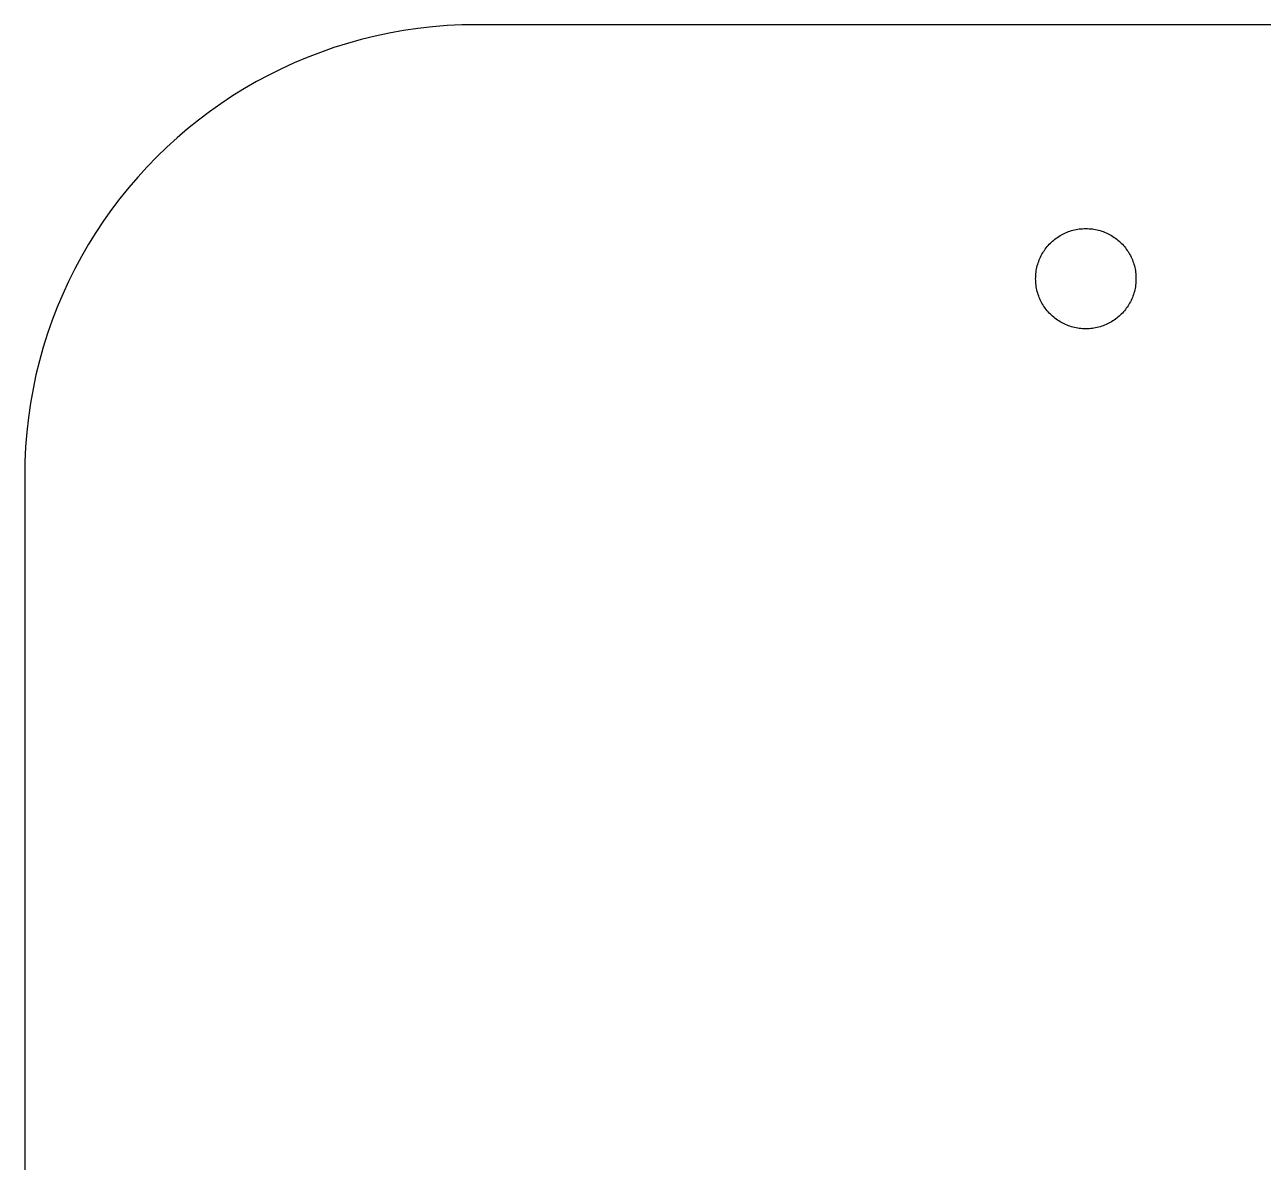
# Model space of a CAD drawing. Extents: x 0 to 212, y 0 to 125.
# Drawn here: x 0 to 24.68, y 102.32 to 125 of the extents above; entities that cross this region are included whole.
import ezdxf

# ---------------------------------------------------------------- set-up
doc = ezdxf.new("R2010")
doc.units = 0

msp = doc.modelspace()

# ---------------------------------------------------------------- linework, layer by layer
at = {"layer": 'Layer 1'}
for p, q in [((7.83351, 124.925), (7.54627, 124.884)), ((8.12361, 124.958), (7.83351, 124.925)), ((7.83351, 124.925), (7.83351, 124.925)), ((8.41641, 124.982), (8.12361, 124.958)), ((8.12361, 124.958), (8.12361, 124.958)), ((8.71175, 124.996), (8.41641, 124.982)), ((8.41641, 124.982), (8.41641, 124.982)), ((9.00951, 125), (8.71175, 124.996)), ((8.71175, 124.996), (8.71175, 124.996)), ((202.985, 125), (9.00951, 125)), ((9.00951, 125), (9.00951, 125)), ((6.70314, 124.705), (6.4288, 124.629)), ((6.98093, 124.773), (6.70314, 124.705)), ((6.70314, 124.705), (6.70314, 124.705)), ((7.26202, 124.833), (6.98093, 124.773)), ((6.98093, 124.773), (6.98093, 124.773)), ((7.54627, 124.884), (7.26202, 124.833)), ((7.26202, 124.833), (7.26202, 124.833)), ((7.54627, 124.884), (7.54627, 124.884)), ((5.89106, 124.45), (5.62797, 124.349)), ((6.15806, 124.544), (5.89106, 124.45)), ((5.89106, 124.45), (5.89106, 124.45)), ((6.4288, 124.629), (6.15806, 124.544)), ((6.15806, 124.544), (6.15806, 124.544)), ((6.4288, 124.629), (6.4288, 124.629)), ((5.36893, 124.24), (5.11409, 124.123)), ((5.62797, 124.349), (5.36893, 124.24)), ((5.36893, 124.24), (5.36893, 124.24)), ((5.62797, 124.349), (5.62797, 124.349)), ((4.86359, 123.998), (4.6176, 123.866)), ((5.11409, 124.123), (4.86359, 123.998)), ((4.86359, 123.998), (4.86359, 123.998)), ((5.11409, 124.123), (5.11409, 124.123)), ((4.37625, 123.727), (4.13971, 123.58)), ((4.6176, 123.866), (4.37625, 123.727)), ((4.37625, 123.727), (4.37625, 123.727)), ((4.6176, 123.866), (4.6176, 123.866)), ((3.90811, 123.426), (3.68161, 123.266)), ((4.13971, 123.58), (3.90811, 123.426)), ((3.90811, 123.426), (3.90811, 123.426)), ((4.13971, 123.58), (4.13971, 123.58)), ((3.68161, 123.266), (3.46035, 123.099)), ((3.68161, 123.266), (3.68161, 123.266)), ((3.2445, 122.925), (3.03419, 122.745)), ((3.46035, 123.099), (3.2445, 122.925)), ((3.2445, 122.925), (3.2445, 122.925)), ((3.46035, 123.099), (3.46035, 123.099)), ((3.03419, 122.745), (2.82958, 122.558)), ((3.03419, 122.745), (3.03419, 122.745)), ((2.82958, 122.558), (2.63081, 122.366)), ((2.82958, 122.558), (2.82958, 122.558)), ((2.63081, 122.366), (2.43804, 122.167)), ((2.63081, 122.366), (2.63081, 122.366)), ((2.25142, 121.963), (2.07109, 121.752)), ((2.43804, 122.167), (2.25142, 121.963)), ((2.25142, 121.963), (2.25142, 121.963)), ((2.43804, 122.167), (2.43804, 122.167)), ((2.07109, 121.752), (1.89721, 121.537)), ((2.07109, 121.752), (2.07109, 121.752)), ((1.89721, 121.537), (1.72993, 121.316)), ((1.89721, 121.537), (1.89721, 121.537)), ((1.72993, 121.316), (1.56939, 121.089)), ((1.72993, 121.316), (1.72993, 121.316)), ((1.56939, 121.089), (1.41575, 120.858)), ((1.56939, 121.089), (1.56939, 121.089)), ((1.41575, 120.858), (1.26915, 120.622)), ((1.41575, 120.858), (1.41575, 120.858)), ((20.4845, 120.686), (20.5078, 120.706)), ((20.5078, 120.706), (20.5318, 120.725)), ((20.5078, 120.706), (20.5078, 120.706)), ((20.5318, 120.725), (20.5563, 120.744)), ((20.5318, 120.725), (20.5318, 120.725)), ((20.5563, 120.744), (20.5814, 120.761)), ((20.5563, 120.744), (20.5563, 120.744)), ((20.5814, 120.761), (20.6071, 120.778)), ((20.5814, 120.761), (20.5814, 120.761)), ((20.6071, 120.778), (20.6333, 120.795)), ((20.6071, 120.778), (20.6071, 120.778)), ((20.6333, 120.795), (20.6601, 120.81)), ((20.6333, 120.795), (20.6333, 120.795)), ((20.6601, 120.81), (20.6873, 120.825)), ((20.6601, 120.81), (20.6601, 120.81)), ((20.6873, 120.825), (20.7151, 120.839)), ((20.6873, 120.825), (20.6873, 120.825)), ((20.7151, 120.839), (20.7434, 120.852)), ((20.7151, 120.839), (20.7151, 120.839)), ((20.7434, 120.852), (20.7721, 120.864)), ((20.7434, 120.852), (20.7434, 120.852)), ((20.7721, 120.864), (20.8012, 120.875)), ((20.7721, 120.864), (20.7721, 120.864)), ((20.8012, 120.875), (20.8308, 120.886)), ((20.8012, 120.875), (20.8012, 120.875)), ((20.8308, 120.886), (20.8608, 120.895)), ((20.8308, 120.886), (20.8308, 120.886)), ((20.8608, 120.895), (20.8912, 120.904)), ((20.8608, 120.895), (20.8608, 120.895)), ((20.8912, 120.904), (20.922, 120.911)), ((20.8912, 120.904), (20.8912, 120.904)), ((20.922, 120.911), (20.9532, 120.918)), ((20.922, 120.911), (20.922, 120.911)), ((20.9532, 120.918), (20.9847, 120.923)), ((20.9532, 120.918), (20.9532, 120.918)), ((20.9847, 120.923), (21.0165, 120.928)), ((20.9847, 120.923), (20.9847, 120.923)), ((21.0165, 120.928), (21.0487, 120.932)), ((21.0165, 120.928), (21.0165, 120.928)), ((21.0487, 120.932), (21.0811, 120.934)), ((21.0487, 120.932), (21.0487, 120.932)), ((21.0811, 120.934), (21.1139, 120.936)), ((21.0811, 120.934), (21.0811, 120.934)), ((21.1139, 120.936), (21.1469, 120.937)), ((21.1139, 120.936), (21.1139, 120.936)), ((21.1469, 120.937), (21.1469, 120.937)), ((21.1469, 120.937), (21.1799, 120.936)), ((21.1799, 120.936), (21.1799, 120.936)), ((21.1799, 120.936), (21.2127, 120.934)), ((21.2127, 120.934), (21.2127, 120.934)), ((21.2127, 120.934), (21.2451, 120.932)), ((21.2451, 120.932), (21.2451, 120.932)), ((21.2451, 120.932), (21.2773, 120.928)), ((21.2773, 120.928), (21.2773, 120.928)), ((21.2773, 120.928), (21.3091, 120.923)), ((21.3091, 120.923), (21.3091, 120.923)), ((21.3091, 120.923), (21.3406, 120.918)), ((21.3406, 120.918), (21.3406, 120.918)), ((21.3406, 120.918), (21.3718, 120.911)), ((21.3718, 120.911), (21.3718, 120.911)), ((21.3718, 120.911), (21.4026, 120.904)), ((21.4026, 120.904), (21.4026, 120.904)), ((21.4026, 120.904), (21.433, 120.895)), ((21.433, 120.895), (21.433, 120.895)), ((21.433, 120.895), (21.463, 120.886)), ((21.463, 120.886), (21.463, 120.886)), ((21.463, 120.886), (21.4926, 120.875)), ((21.4926, 120.875), (21.4926, 120.875)), ((21.4926, 120.875), (21.5217, 120.864)), ((21.5217, 120.864), (21.5217, 120.864)), ((21.5217, 120.864), (21.5504, 120.852)), ((21.5504, 120.852), (21.5504, 120.852)), ((21.5504, 120.852), (21.5787, 120.839)), ((21.5787, 120.839), (21.5787, 120.839)), ((21.5787, 120.839), (21.6065, 120.825)), ((21.6065, 120.825), (21.6065, 120.825)), ((21.6065, 120.825), (21.6337, 120.81)), ((21.6337, 120.81), (21.6337, 120.81)), ((21.6337, 120.81), (21.6605, 120.795)), ((21.6605, 120.795), (21.6605, 120.795)), ((21.6605, 120.795), (21.6867, 120.778)), ((21.6867, 120.778), (21.6867, 120.778)), ((21.6867, 120.778), (21.7124, 120.761)), ((21.7124, 120.761), (21.7124, 120.761)), ((21.7124, 120.761), (21.7375, 120.744)), ((21.7375, 120.744), (21.7375, 120.744)), ((21.7375, 120.744), (21.762, 120.725)), ((21.762, 120.725), (21.762, 120.725)), ((21.762, 120.725), (21.786, 120.706)), ((21.786, 120.706), (21.786, 120.706)), ((21.786, 120.706), (21.8093, 120.686)), ((1.26915, 120.622), (1.12975, 120.38)), ((1.26915, 120.622), (1.26915, 120.622)), ((20.2887, 120.45), (20.305, 120.476)), ((20.305, 120.476), (20.322, 120.502)), ((20.305, 120.476), (20.305, 120.476)), ((20.322, 120.502), (20.3398, 120.527)), ((20.322, 120.502), (20.322, 120.502)), ((20.3398, 120.527), (20.3584, 120.552)), ((20.3398, 120.527), (20.3398, 120.527)), ((20.3584, 120.552), (20.3777, 120.576)), ((20.3584, 120.552), (20.3584, 120.552)), ((20.3777, 120.576), (20.3977, 120.599)), ((20.3777, 120.576), (20.3777, 120.576)), ((20.3977, 120.599), (20.4184, 120.622)), ((20.3977, 120.599), (20.3977, 120.599)), ((20.4184, 120.622), (20.4398, 120.644)), ((20.4184, 120.622), (20.4184, 120.622)), ((20.4398, 120.644), (20.4618, 120.665)), ((20.4398, 120.644), (20.4398, 120.644)), ((20.4618, 120.665), (20.4845, 120.686)), ((20.4618, 120.665), (20.4618, 120.665)), ((20.4845, 120.686), (20.4845, 120.686)), ((21.8093, 120.686), (21.8093, 120.686)), ((21.8093, 120.686), (21.832, 120.665)), ((21.832, 120.665), (21.832, 120.665)), ((21.832, 120.665), (21.854, 120.644)), ((21.854, 120.644), (21.854, 120.644)), ((21.854, 120.644), (21.8754, 120.622)), ((21.8754, 120.622), (21.8754, 120.622)), ((21.8754, 120.622), (21.8961, 120.599)), ((21.8961, 120.599), (21.8961, 120.599)), ((21.8961, 120.599), (21.9161, 120.576)), ((21.9161, 120.576), (21.9161, 120.576)), ((21.9161, 120.576), (21.9354, 120.552)), ((21.9354, 120.552), (21.9354, 120.552)), ((21.9354, 120.552), (21.954, 120.527)), ((21.954, 120.527), (21.954, 120.527)), ((21.954, 120.527), (21.9718, 120.502)), ((21.9718, 120.502), (21.9718, 120.502)), ((21.9718, 120.502), (21.9888, 120.476)), ((21.9888, 120.476), (21.9888, 120.476)), ((21.9888, 120.476), (22.0051, 120.45)), ((1.12975, 120.38), (0.99769, 120.135)), ((1.12975, 120.38), (1.12975, 120.38)), ((20.1799, 120.192), (20.1884, 120.223)), ((20.1884, 120.223), (20.1979, 120.253)), ((20.1884, 120.223), (20.1884, 120.223)), ((20.1979, 120.253), (20.2083, 120.282)), ((20.1979, 120.253), (20.1979, 120.253)), ((20.2083, 120.282), (20.2195, 120.311)), ((20.2083, 120.282), (20.2083, 120.282)), ((20.2195, 120.311), (20.2317, 120.34)), ((20.2195, 120.311), (20.2195, 120.311)), ((20.2317, 120.34), (20.2447, 120.368)), ((20.2317, 120.34), (20.2317, 120.34)), ((20.2447, 120.368), (20.2585, 120.396)), ((20.2447, 120.368), (20.2447, 120.368)), ((20.2585, 120.396), (20.2732, 120.423)), ((20.2585, 120.396), (20.2585, 120.396)), ((20.2732, 120.423), (20.2887, 120.45)), ((20.2732, 120.423), (20.2732, 120.423)), ((20.2887, 120.45), (20.2887, 120.45)), ((22.0051, 120.45), (22.0051, 120.45)), ((22.0051, 120.45), (22.0206, 120.423)), ((22.0206, 120.423), (22.0206, 120.423)), ((22.0206, 120.423), (22.0353, 120.396)), ((22.0353, 120.396), (22.0353, 120.396)), ((22.0353, 120.396), (22.0491, 120.368)), ((22.0491, 120.368), (22.0491, 120.368)), ((22.0491, 120.368), (22.0621, 120.34)), ((22.0621, 120.34), (22.0621, 120.34)), ((22.0621, 120.34), (22.0743, 120.311)), ((22.0743, 120.311), (22.0743, 120.311)), ((22.0743, 120.311), (22.0855, 120.282)), ((22.0855, 120.282), (22.0855, 120.282)), ((22.0855, 120.282), (22.0959, 120.253)), ((22.0959, 120.253), (22.0959, 120.253)), ((22.0959, 120.253), (22.1054, 120.223)), ((22.1054, 120.223), (22.1054, 120.223)), ((22.1054, 120.223), (22.1139, 120.192)), ((0.99769, 120.135), (0.87312, 119.884)), ((0.99769, 120.135), (0.99769, 120.135)), ((20.1469, 119.937), (20.1474, 119.97)), ((20.1474, 119.97), (20.149, 120.002)), ((20.1474, 119.97), (20.1474, 119.97)), ((20.149, 120.002), (20.1517, 120.035)), ((20.149, 120.002), (20.149, 120.002)), ((20.1517, 120.035), (20.1553, 120.067)), ((20.1517, 120.035), (20.1517, 120.035)), ((20.1553, 120.067), (20.16, 120.099)), ((20.1553, 120.067), (20.1553, 120.067)), ((20.16, 120.099), (20.1656, 120.13)), ((20.16, 120.099), (20.16, 120.099)), ((20.1656, 120.13), (20.1723, 120.161)), ((20.1656, 120.13), (20.1656, 120.13)), ((20.1723, 120.161), (20.1799, 120.192)), ((20.1723, 120.161), (20.1723, 120.161)), ((20.1799, 120.192), (20.1799, 120.192)), ((22.1139, 120.192), (22.1139, 120.192)), ((22.1139, 120.192), (22.1215, 120.161)), ((22.1215, 120.161), (22.1215, 120.161)), ((22.1215, 120.161), (22.1282, 120.13)), ((22.1282, 120.13), (22.1282, 120.13)), ((22.1282, 120.13), (22.1338, 120.099)), ((22.1338, 120.099), (22.1338, 120.099)), ((22.1338, 120.099), (22.1385, 120.067)), ((22.1385, 120.067), (22.1385, 120.067)), ((22.1385, 120.067), (22.1421, 120.035)), ((22.1421, 120.035), (22.1421, 120.035)), ((22.1421, 120.035), (22.1448, 120.002)), ((22.1448, 120.002), (22.1448, 120.002)), ((22.1448, 120.002), (22.1464, 119.97)), ((22.1464, 119.97), (22.1464, 119.97)), ((22.1464, 119.97), (22.1469, 119.937)), ((0.87312, 119.884), (0.7562, 119.63)), ((0.87312, 119.884), (0.87312, 119.884)), ((20.1474, 119.904), (20.1469, 119.937)), ((20.1469, 119.937), (20.1469, 119.937)), ((20.149, 119.871), (20.1474, 119.904)), ((20.1474, 119.904), (20.1474, 119.904)), ((20.1517, 119.838), (20.149, 119.871)), ((20.149, 119.871), (20.149, 119.871)), ((20.1553, 119.806), (20.1517, 119.838)), ((20.1517, 119.838), (20.1517, 119.838)), ((20.16, 119.774), (20.1553, 119.806)), ((20.1553, 119.806), (20.1553, 119.806)), ((20.1656, 119.743), (20.16, 119.774)), ((20.16, 119.774), (20.16, 119.774)), ((20.1723, 119.712), (20.1656, 119.743)), ((20.1656, 119.743), (20.1656, 119.743)), ((20.1799, 119.681), (20.1723, 119.712)), ((20.1723, 119.712), (20.1723, 119.712)), ((22.1215, 119.712), (22.1139, 119.681)), ((22.1281, 119.743), (22.1215, 119.712)), ((22.1215, 119.712), (22.1215, 119.712)), ((22.1338, 119.774), (22.1281, 119.743)), ((22.1281, 119.743), (22.1281, 119.743)), ((22.1385, 119.806), (22.1338, 119.774)), ((22.1338, 119.774), (22.1338, 119.774)), ((22.1421, 119.838), (22.1385, 119.806)), ((22.1385, 119.806), (22.1385, 119.806)), ((22.1385, 119.806), (22.1385, 119.806)), ((22.1448, 119.871), (22.1421, 119.838)), ((22.1421, 119.838), (22.1421, 119.838)), ((22.1464, 119.904), (22.1448, 119.871)), ((22.1448, 119.871), (22.1448, 119.871)), ((22.1469, 119.937), (22.1464, 119.904)), ((22.1464, 119.904), (22.1464, 119.904)), ((22.1469, 119.937), (22.1469, 119.937)), ((0.7562, 119.63), (0.64708, 119.371)), ((0.7562, 119.63), (0.7562, 119.63)), ((20.1884, 119.65), (20.1799, 119.681)), ((20.1799, 119.681), (20.1799, 119.681)), ((20.1979, 119.62), (20.1884, 119.65)), ((20.1884, 119.65), (20.1884, 119.65)), ((20.2082, 119.591), (20.1979, 119.62)), ((20.1979, 119.62), (20.1979, 119.62)), ((20.2195, 119.562), (20.2082, 119.591)), ((20.2082, 119.591), (20.2082, 119.591)), ((20.2317, 119.533), (20.2195, 119.562)), ((20.2195, 119.562), (20.2195, 119.562)), ((20.2447, 119.505), (20.2317, 119.533)), ((20.2317, 119.533), (20.2317, 119.533)), ((20.2585, 119.477), (20.2447, 119.505)), ((20.2447, 119.505), (20.2447, 119.505)), ((20.2732, 119.45), (20.2585, 119.477)), ((20.2585, 119.477), (20.2585, 119.477)), ((22.0353, 119.477), (22.0206, 119.45)), ((22.0491, 119.505), (22.0353, 119.477)), ((22.0353, 119.477), (22.0353, 119.477)), ((22.0621, 119.533), (22.0491, 119.505)), ((22.0491, 119.505), (22.0491, 119.505)), ((22.0743, 119.562), (22.0621, 119.533)), ((22.0621, 119.533), (22.0621, 119.533)), ((22.0855, 119.591), (22.0743, 119.562)), ((22.0743, 119.562), (22.0743, 119.562)), ((22.0959, 119.62), (22.0855, 119.591)), ((22.0855, 119.591), (22.0855, 119.591)), ((22.1054, 119.65), (22.0959, 119.62)), ((22.0959, 119.62), (22.0959, 119.62)), ((22.1139, 119.681), (22.1054, 119.65)), ((22.1054, 119.65), (22.1054, 119.65)), ((22.1139, 119.681), (22.1139, 119.681)), ((0.64708, 119.371), (0.54589, 119.108)), ((0.64708, 119.371), (0.64708, 119.371)), ((20.2887, 119.423), (20.2732, 119.45)), ((20.2732, 119.45), (20.2732, 119.45)), ((20.305, 119.397), (20.2887, 119.423)), ((20.2887, 119.423), (20.2887, 119.423)), ((20.322, 119.371), (20.305, 119.397)), ((20.305, 119.397), (20.305, 119.397)), ((20.3398, 119.346), (20.322, 119.371)), ((20.322, 119.371), (20.322, 119.371)), ((20.3584, 119.321), (20.3398, 119.346)), ((20.3398, 119.346), (20.3398, 119.346)), ((20.3777, 119.297), (20.3584, 119.321)), ((20.3584, 119.321), (20.3584, 119.321)), ((20.3977, 119.274), (20.3777, 119.297)), ((20.3777, 119.297), (20.3777, 119.297)), ((20.4184, 119.251), (20.3977, 119.274)), ((20.3977, 119.274), (20.3977, 119.274)), ((20.4398, 119.229), (20.4184, 119.251)), ((20.4184, 119.251), (20.4184, 119.251)), ((20.4618, 119.208), (20.4398, 119.229)), ((20.4398, 119.229), (20.4398, 119.229)), ((21.854, 119.229), (21.832, 119.208)), ((21.8754, 119.251), (21.854, 119.229)), ((21.854, 119.229), (21.854, 119.229)), ((21.8961, 119.274), (21.8754, 119.251)), ((21.8754, 119.251), (21.8754, 119.251)), ((21.9161, 119.297), (21.8961, 119.274)), ((21.8961, 119.274), (21.8961, 119.274)), ((21.9354, 119.321), (21.9161, 119.297)), ((21.9161, 119.297), (21.9161, 119.297)), ((21.954, 119.346), (21.9354, 119.321)), ((21.9354, 119.321), (21.9354, 119.321)), ((21.9718, 119.371), (21.954, 119.346)), ((21.954, 119.346), (21.954, 119.346)), ((21.9888, 119.397), (21.9718, 119.371)), ((21.9718, 119.371), (21.9718, 119.371)), ((22.0051, 119.423), (21.9888, 119.397)), ((21.9888, 119.397), (21.9888, 119.397)), ((22.0206, 119.45), (22.0051, 119.423)), ((22.0051, 119.423), (22.0051, 119.423)), ((22.0206, 119.45), (22.0206, 119.45)), ((0.54589, 119.108), (0.45281, 118.841)), ((0.54589, 119.108), (0.54589, 119.108)), ((20.4845, 119.187), (20.4618, 119.208)), ((20.4618, 119.208), (20.4618, 119.208)), ((20.5078, 119.167), (20.4845, 119.187)), ((20.4845, 119.187), (20.4845, 119.187)), ((20.5318, 119.148), (20.5078, 119.167)), ((20.5078, 119.167), (20.5078, 119.167)), ((20.5563, 119.129), (20.5318, 119.148)), ((20.5318, 119.148), (20.5318, 119.148)), ((20.5814, 119.112), (20.5563, 119.129)), ((20.5563, 119.129), (20.5563, 119.129)), ((20.6071, 119.095), (20.5814, 119.112)), ((20.5814, 119.112), (20.5814, 119.112)), ((20.6333, 119.078), (20.6071, 119.095)), ((20.6071, 119.095), (20.6071, 119.095)), ((20.6601, 119.063), (20.6333, 119.078)), ((20.6333, 119.078), (20.6333, 119.078)), ((20.6873, 119.048), (20.6601, 119.063)), ((20.6601, 119.063), (20.6601, 119.063)), ((20.7151, 119.034), (20.6873, 119.048)), ((20.6873, 119.048), (20.6873, 119.048)), ((20.7433, 119.021), (20.7151, 119.034)), ((20.7151, 119.034), (20.7151, 119.034)), ((20.7721, 119.009), (20.7433, 119.021)), ((20.7433, 119.021), (20.7433, 119.021)), ((20.8012, 118.998), (20.7721, 119.009)), ((20.7721, 119.009), (20.7721, 119.009)), ((20.8308, 118.988), (20.8012, 118.998)), ((20.8012, 118.998), (20.8012, 118.998)), ((20.8608, 118.978), (20.8308, 118.988)), ((20.8308, 118.988), (20.8308, 118.988)), ((20.8912, 118.97), (20.8608, 118.978)), ((20.8608, 118.978), (20.8608, 118.978)), ((21.433, 118.978), (21.4026, 118.97)), ((21.463, 118.988), (21.433, 118.978)), ((21.433, 118.978), (21.433, 118.978)), ((21.4926, 118.998), (21.463, 118.988)), ((21.463, 118.988), (21.463, 118.988)), ((21.5217, 119.009), (21.4926, 118.998)), ((21.4926, 118.998), (21.4926, 118.998)), ((21.5504, 119.021), (21.5217, 119.009)), ((21.5217, 119.009), (21.5217, 119.009)), ((21.5787, 119.034), (21.5504, 119.021)), ((21.5504, 119.021), (21.5504, 119.021)), ((21.6065, 119.048), (21.5787, 119.034)), ((21.5787, 119.034), (21.5787, 119.034)), ((21.6337, 119.063), (21.6065, 119.048)), ((21.6065, 119.048), (21.6065, 119.048)), ((21.6605, 119.078), (21.6337, 119.063)), ((21.6337, 119.063), (21.6337, 119.063)), ((21.6867, 119.095), (21.6605, 119.078)), ((21.6605, 119.078), (21.6605, 119.078)), ((21.7124, 119.112), (21.6867, 119.095)), ((21.6867, 119.095), (21.6867, 119.095)), ((21.7375, 119.129), (21.7124, 119.112)), ((21.7124, 119.112), (21.7124, 119.112)), ((21.762, 119.148), (21.7375, 119.129)), ((21.7375, 119.129), (21.7375, 119.129)), ((21.7859, 119.167), (21.762, 119.148)), ((21.762, 119.148), (21.762, 119.148)), ((21.8093, 119.187), (21.7859, 119.167)), ((21.7859, 119.167), (21.7859, 119.167)), ((21.832, 119.208), (21.8093, 119.187)), ((21.8093, 119.187), (21.8093, 119.187)), ((21.832, 119.208), (21.832, 119.208)), ((0.45281, 118.841), (0.36796, 118.57)), ((0.45281, 118.841), (0.45281, 118.841)), ((20.922, 118.962), (20.8912, 118.97)), ((20.8912, 118.97), (20.8912, 118.97)), ((20.9532, 118.955), (20.922, 118.962)), ((20.922, 118.962), (20.922, 118.962)), ((20.9847, 118.95), (20.9532, 118.955)), ((20.9532, 118.955), (20.9532, 118.955)), ((21.0165, 118.945), (20.9847, 118.95)), ((20.9847, 118.95), (20.9847, 118.95)), ((21.0487, 118.941), (21.0165, 118.945)), ((21.0165, 118.945), (21.0165, 118.945)), ((21.0811, 118.939), (21.0487, 118.941)), ((21.0487, 118.941), (21.0487, 118.941)), ((21.1139, 118.937), (21.0811, 118.939)), ((21.0811, 118.939), (21.0811, 118.939)), ((21.1469, 118.937), (21.1139, 118.937)), ((21.1139, 118.937), (21.1139, 118.937)), ((21.1799, 118.937), (21.1469, 118.937)), ((21.1469, 118.937), (21.1469, 118.937)), ((21.2126, 118.939), (21.1799, 118.937)), ((21.1799, 118.937), (21.1799, 118.937)), ((21.2451, 118.941), (21.2126, 118.939)), ((21.2126, 118.939), (21.2126, 118.939)), ((21.2773, 118.945), (21.2451, 118.941)), ((21.2451, 118.941), (21.2451, 118.941)), ((21.3091, 118.95), (21.2773, 118.945)), ((21.2773, 118.945), (21.2773, 118.945)), ((21.3406, 118.955), (21.3091, 118.95)), ((21.3091, 118.95), (21.3091, 118.95)), ((21.3718, 118.962), (21.3406, 118.955)), ((21.3406, 118.955), (21.3406, 118.955)), ((21.4026, 118.97), (21.3718, 118.962)), ((21.3718, 118.962), (21.3718, 118.962)), ((21.4026, 118.97), (21.4026, 118.97)), ((0.36796, 118.57), (0.29151, 118.296)), ((0.36796, 118.57), (0.36796, 118.57)), ((0.29151, 118.296), (0.2236, 118.019)), ((0.29151, 118.296), (0.29151, 118.296)), ((0.2236, 118.019), (0.16438, 117.738)), ((0.2236, 118.019), (0.2236, 118.019)), ((0.16438, 117.738), (0.114, 117.453)), ((0.16438, 117.738), (0.16438, 117.738)), ((0.114, 117.453), (0.07262, 117.166)), ((0.114, 117.453), (0.114, 117.453)), ((0.07262, 117.166), (0.04038, 116.876)), ((0.07262, 117.166), (0.07262, 117.166)), ((0.04038, 116.876), (0.01743, 116.584)), ((0.04038, 116.876), (0.04038, 116.876)), ((0.01743, 116.584), (0.00392, 116.288)), ((0.01743, 116.584), (0.01743, 116.584)), ((0.00392, 116.288), (0, 115.99)), ((0.00392, 116.288), (0.00392, 116.288)), ((0, 115.99), (0, 115.99)), ((0, 115.99), (0, 6.5649))]:
    msp.add_line(p, q, dxfattribs=at)

doc.saveas('drawing.dxf')
